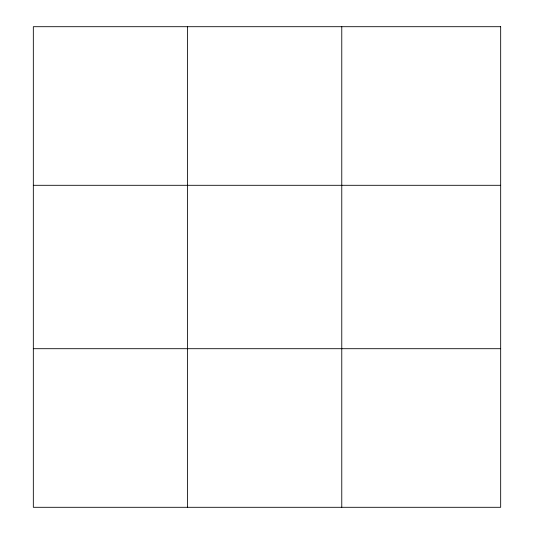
<?xml version="1.0" encoding="UTF-8"?>
<svg xmlns="http://www.w3.org/2000/svg" width="534" height="534" viewBox="0 0 534 534"><rect width="100%" height="100%" fill="white"/><g stroke="black" fill="none" stroke-linecap="round" stroke-linejoin="round"><path stroke-width="0.8" d="M187.554 507.3L187.554 26.7M341.773 507.3L341.773 26.7M33.328 185.298L500.672 185.298M33.328 348.702L500.672 348.702M500.672 26.7L500.672 507.3L33.328 507.3L33.328 26.7L500.672 26.7"/></g></svg>
